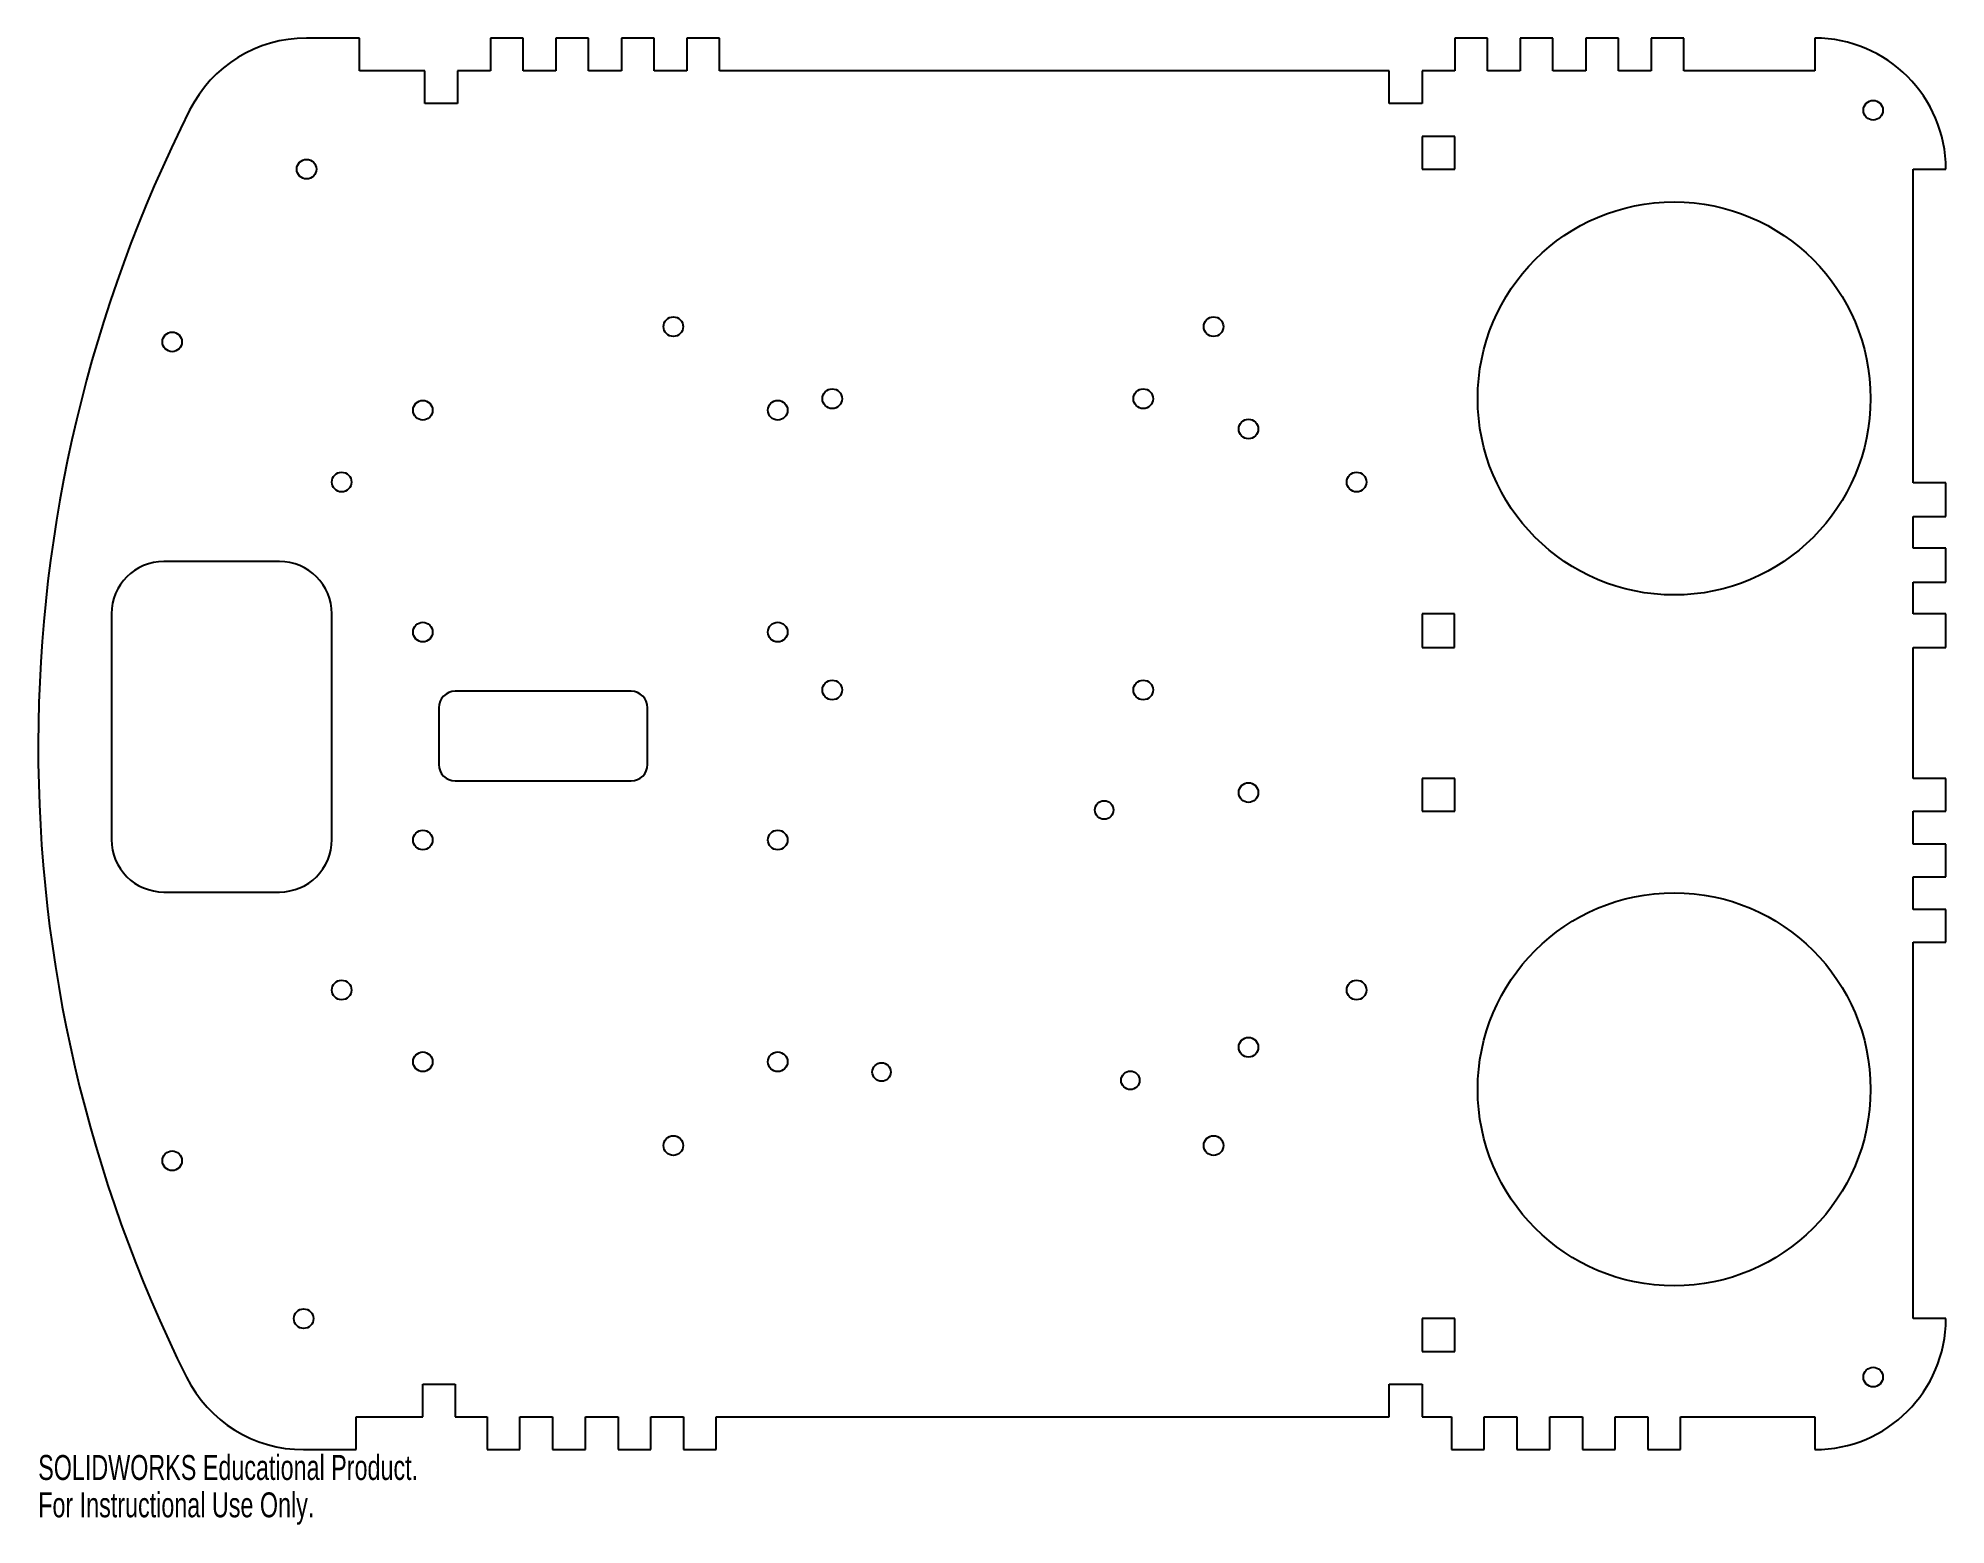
# Model space of a CAD drawing. Header units: inches. Extents: x -6.2 to 8.4, y -6.2 to 5.2.
import ezdxf

# ---------------------------------------------------------------- set-up
doc = ezdxf.new("R2010")
doc.units = ezdxf.units.IN
doc.header["$MEASUREMENT"] = 0
doc.styles.add('SLDTEXTSTYLE0', font='TXT', dxfattribs={"width": 0.7})

msp = doc.modelspace()

# ---------------------------------------------------------------- linework, layer by layer
at = {"color": 7, "linetype": 'Continuous', "lineweight": 25}
for p, q in [((-3.739, 5.151), (-4.143, 5.151)), ((-3.739, 4.901), (-3.739, 5.151)), ((-2.739, 5.151), (-2.739, 4.901)), ((-2.489, 5.151), (-2.739, 5.151)), ((-2.489, 4.901), (-2.489, 5.151)), ((-2.239, 5.151), (-2.239, 4.901)), ((-1.989, 5.151), (-2.239, 5.151)), ((-1.989, 4.901), (-1.989, 5.151)), ((-1.739, 5.151), (-1.739, 4.901)), ((-1.489, 5.151), (-1.739, 5.151)), ((-1.489, 4.901), (-1.489, 5.151)), ((-1.239, 5.151), (-1.239, 4.901)), ((-0.989, 5.151), (-1.239, 5.151)), ((-0.989, 4.901), (-0.989, 5.151)), ((4.625, 5.151), (4.625, 4.901)), ((4.875, 5.151), (4.625, 5.151)), ((4.875, 4.901), (4.875, 5.151)), ((5.125, 5.151), (5.125, 4.901)), ((5.375, 5.151), (5.125, 5.151)), ((5.375, 4.901), (5.375, 5.151)), ((5.625, 5.151), (5.625, 4.901)), ((5.875, 5.151), (5.625, 5.151)), ((5.875, 4.901), (5.875, 5.151)), ((6.125, 5.151), (6.125, 4.901)), ((6.375, 5.151), (6.125, 5.151)), ((6.375, 4.901), (6.375, 5.151)), ((7.375, 5.151), (7.375, 4.901)), ((-3.239, 4.901), (-3.739, 4.901)), ((-3.239, 4.651), (-3.239, 4.901)), ((-2.989, 4.901), (-2.989, 4.651)), ((-2.739, 4.901), (-2.989, 4.901)), ((-2.239, 4.901), (-2.489, 4.901)), ((-1.739, 4.901), (-1.989, 4.901)), ((-1.239, 4.901), (-1.489, 4.901)), ((4.125, 4.901), (-0.989, 4.901)), ((4.125, 4.651), (4.125, 4.901)), ((4.375, 4.901), (4.375, 4.651)), ((4.625, 4.901), (4.375, 4.901)), ((5.125, 4.901), (4.875, 4.901)), ((5.625, 4.901), (5.375, 4.901)), ((6.125, 4.901), (5.875, 4.901)), ((7.375, 4.901), (6.375, 4.901)), ((-2.989, 4.651), (-3.239, 4.651)), ((4.375, 4.651), (4.125, 4.651)), ((4.625, 4.401), (4.375, 4.401)), ((4.375, 4.401), (4.375, 4.151)), ((4.625, 4.151), (4.625, 4.401)), ((4.375, 4.151), (4.625, 4.151)), ((8.125, 4.151), (8.375, 4.151)), ((8.125, 1.758), (8.125, 4.151)), ((8.375, 1.758), (8.125, 1.758)), ((8.375, 1.5), (8.375, 1.758)), ((8.125, 1.5), (8.375, 1.5)), ((8.125, 1.258), (8.125, 1.5)), ((8.375, 1.258), (8.125, 1.258)), ((8.375, 1), (8.375, 1.258)), ((-4.35, 1.157), (-5.232, 1.157)), ((8.125, 1), (8.375, 1)), ((8.125, 0.758), (8.125, 1)), ((-5.632, 0.757), (-5.632, -0.966)), ((-3.95, -0.966), (-3.95, 0.757)), ((4.623, 0.758), (4.375, 0.758)), ((4.375, 0.758), (4.375, 0.5)), ((4.623, 0.5), (4.623, 0.758)), ((8.375, 0.758), (8.125, 0.758)), ((8.375, 0.5), (8.375, 0.758)), ((4.375, 0.5), (4.623, 0.5)), ((8.125, 0.5), (8.375, 0.5)), ((8.125, -0.5), (8.125, 0.5)), ((-1.664, 0.166), (-3.008, 0.166)), ((-3.133, 0.041), (-3.133, -0.393)), ((-1.539, -0.393), (-1.539, 0.041)), ((-3.008, -0.518), (-1.664, -0.518)), ((4.625, -0.5), (4.375, -0.5)), ((4.375, -0.5), (4.375, -0.75)), ((4.625, -0.75), (4.625, -0.5)), ((8.375, -0.5), (8.125, -0.5)), ((8.375, -0.75), (8.375, -0.5)), ((4.375, -0.75), (4.625, -0.75)), ((8.125, -0.75), (8.375, -0.75)), ((8.125, -1), (8.125, -0.75)), ((8.375, -1), (8.125, -1)), ((8.375, -1.25), (8.375, -1)), ((8.125, -1.25), (8.375, -1.25)), ((8.125, -1.5), (8.125, -1.25)), ((-5.232, -1.366), (-4.35, -1.366)), ((8.375, -1.5), (8.125, -1.5)), ((8.375, -1.75), (8.375, -1.5)), ((8.125, -1.75), (8.375, -1.75)), ((8.125, -4.622), (8.125, -1.75)), ((4.625, -4.622), (4.375, -4.622)), ((4.375, -4.622), (4.375, -4.872)), ((4.625, -4.872), (4.625, -4.622)), ((8.375, -4.622), (8.125, -4.622)), ((4.375, -4.872), (4.625, -4.872)), ((-3.255, -5.122), (-3.008, -5.122)), ((-3.255, -5.372), (-3.255, -5.122)), ((-3.008, -5.122), (-3.008, -5.372)), ((4.125, -5.122), (4.375, -5.122)), ((4.125, -5.372), (4.125, -5.122)), ((4.375, -5.122), (4.375, -5.372)), ((-3.764, -5.372), (-3.255, -5.372)), ((-3.764, -5.622), (-3.764, -5.372)), ((-3.008, -5.372), (-2.764, -5.372)), ((-2.764, -5.372), (-2.764, -5.622)), ((-2.514, -5.372), (-2.264, -5.372)), ((-2.514, -5.622), (-2.514, -5.372)), ((-2.264, -5.372), (-2.264, -5.622)), ((-2.014, -5.372), (-1.764, -5.372)), ((-2.014, -5.622), (-2.014, -5.372)), ((-1.764, -5.372), (-1.764, -5.622)), ((-1.514, -5.372), (-1.264, -5.372)), ((-1.514, -5.622), (-1.514, -5.372)), ((-1.264, -5.372), (-1.264, -5.622)), ((-1.014, -5.372), (4.125, -5.372)), ((-1.014, -5.622), (-1.014, -5.372)), ((4.375, -5.372), (4.6, -5.372)), ((4.6, -5.372), (4.6, -5.622)), ((4.85, -5.372), (5.1, -5.372)), ((4.85, -5.622), (4.85, -5.372)), ((5.1, -5.372), (5.1, -5.622)), ((5.35, -5.372), (5.6, -5.372)), ((5.35, -5.622), (5.35, -5.372)), ((5.6, -5.372), (5.6, -5.622)), ((5.85, -5.372), (6.1, -5.372)), ((5.85, -5.622), (5.85, -5.372)), ((6.1, -5.372), (6.1, -5.622)), ((6.35, -5.372), (7.375, -5.372)), ((6.35, -5.622), (6.35, -5.372)), ((7.375, -5.372), (7.375, -5.622)), ((-4.165, -5.622), (-3.764, -5.622)), ((-2.764, -5.622), (-2.514, -5.622)), ((-2.264, -5.622), (-2.014, -5.622)), ((-1.764, -5.622), (-1.514, -5.622)), ((-1.264, -5.622), (-1.014, -5.622)), ((4.6, -5.622), (4.85, -5.622)), ((5.1, -5.622), (5.35, -5.622)), ((5.6, -5.622), (5.85, -5.622)), ((6.1, -5.622), (6.35, -5.622))]:
    msp.add_line(p, q, dxfattribs=at)
for centre, radius in [((7.82, 4.601), 0.075), ((-4.143, 4.151), 0.075), ((6.3, 2.401), 1.5), ((-1.342, 2.949), 0.075), ((2.783, 2.949), 0.075), ((-5.169, 2.833), 0.075), ((-3.255, 2.311), 0.075), ((-0.545, 2.311), 0.075), ((-0.129, 2.399), 0.075), ((2.246, 2.399), 0.075), ((3.05, 2.168), 0.075), ((-3.875, 1.763), 0.075), ((3.875, 1.763), 0.075), ((-3.255, 0.618), 0.075), ((-0.545, 0.618), 0.075), ((-0.129, 0.176), 0.075), ((2.246, 0.176), 0.075), ((3.05, -0.607), 0.075), ((1.948, -0.74), 0.0707), ((-3.255, -0.969), 0.075), ((-0.545, -0.969), 0.075), ((6.3, -2.872), 1.5), ((-3.875, -2.114), 0.075), ((3.875, -2.114), 0.075), ((3.05, -2.551), 0.075), ((-3.255, -2.662), 0.075), ((-0.545, -2.662), 0.075), ((0.248, -2.74), 0.0707), ((2.148, -2.803), 0.0707), ((-5.169, -3.417), 0.075), ((-1.342, -3.301), 0.075), ((2.783, -3.301), 0.075), ((-4.165, -4.622), 0.075), ((7.82, -5.068), 0.075)]:
    msp.add_circle(centre, radius, dxfattribs=at)
for centre, radius, start, end in [((-4.143, 4.151), 1, 90, 153.2294), ((7.375, 4.151), 1, 0, 90), ((4.595, -0.258), 10.787, 153.2294, 206.4842), ((-5.232, 0.757), 0.4, 90, 180), ((-4.35, 0.757), 0.4, 0, 90), ((-3.008, 0.041), 0.125, 90, 180), ((-1.664, 0.041), 0.125, 0, 90), ((-3.008, -0.393), 0.125, 180, 270), ((-1.664, -0.393), 0.125, 270, 0), ((-5.232, -0.966), 0.4, 180, 270), ((-4.35, -0.966), 0.4, 270, 0), ((7.375, -4.622), 1, 270, 0), ((-4.165, -4.622), 1, 206.4842, 270)]:
    msp.add_arc(centre, radius, start, end, dxfattribs=at)

# ---------------------------------------------------------------- texts
at = {"color": 7, "linetype": 'Continuous', "char_height": 0.1903, "attachment_point": 1, "style": 'SLDTEXTSTYLE0'}
for s, insert in [('SOLIDWORKS Educational Product.', (-6.192, -5.663)), ('For Instructional Use Only.', (-6.192, -5.948))]:
    msp.add_mtext(s, dxfattribs=dict(at, insert=insert))

doc.saveas('drawing.dxf')
